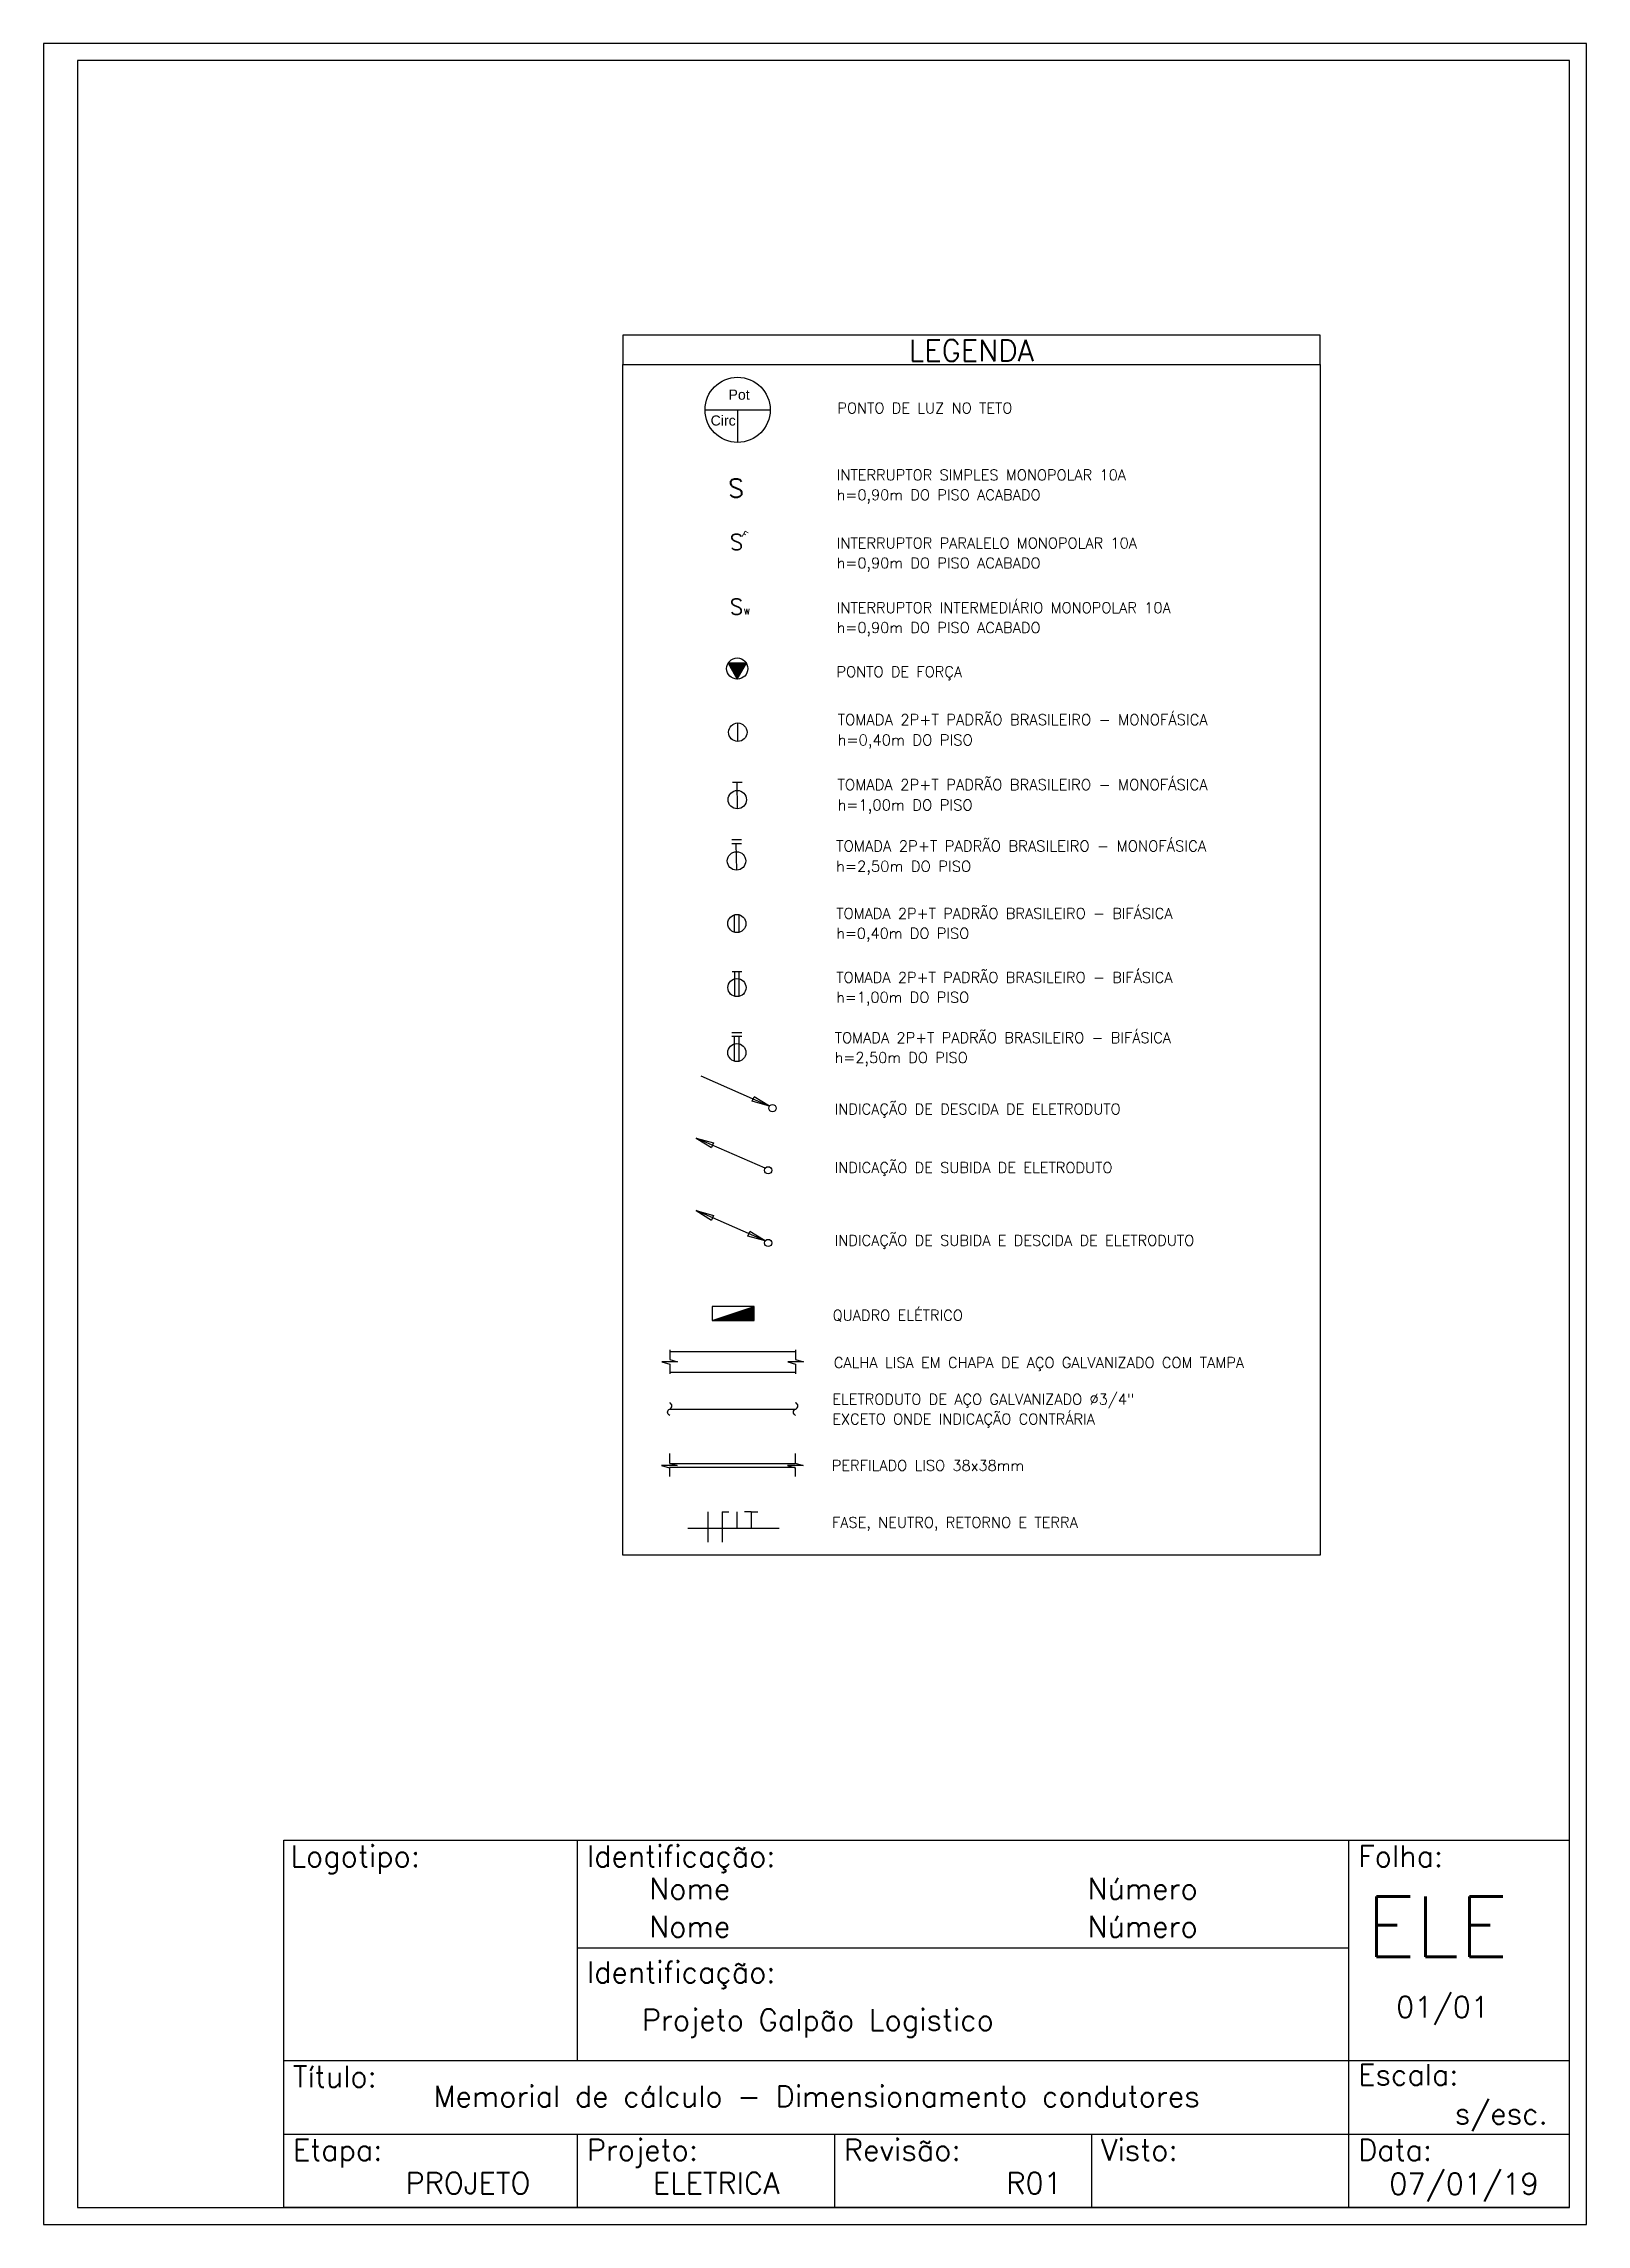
# Paper-space layout 'Folha A4' of a CAD drawing. Header units: millimetres. Extents: x -1 to 209, y -1 to 296.
# The model-space entities are those that its viewports show. They can reach past a viewport. Long polylines and large blocks are cut down to what shows.
import ezdxf
from ezdxf.enums import TextEntityAlignment as Align

# ---------------------------------------------------------------- set-up
doc = ezdxf.new("R2010")
doc.units = ezdxf.units.MM
doc.layers.add('Margem folha sumir', color=7, linetype='Continuous')
doc.layers.get('Margem folha sumir').freeze()
doc.styles.add('ROMANS', font='romans')
doc.styles.get("Standard").update_dxf_attribs({"font": 'arial.ttf'})

# ---------------------------------------------------------------- blocks, each defined once
blk = doc.blocks.new('A$C565832A9')
blk.add_line((0, 0, -1.83), (8, 2.67, -1.83))
at = {"elevation": -1.83}
for points in [[(0, 0), (8, 0), (8, 2.67), (0, 2.67)], [(0.25, 0.04), (7.96, 2.61), (7.96, 0.04)], [(0.49, 0.08), (7.92, 2.56), (7.92, 0.08)], [(0.74, 0.12), (7.88, 2.5), (7.88, 0.12)], [(0.99, 0.16), (7.84, 2.44), (7.84, 0.16)], [(1.23, 0.2), (7.8, 2.39), (7.8, 0.2)], [(1.48, 0.24), (7.76, 2.33), (7.76, 0.24)], [(1.73, 0.28), (7.72, 2.28), (7.72, 0.28)], [(1.97, 0.32), (7.68, 2.22), (7.68, 0.32)], [(2.22, 0.36), (7.64, 2.17), (7.64, 0.36)], [(2.46, 0.4), (7.6, 2.11), (7.6, 0.4)], [(2.71, 0.44), (7.56, 2.06), (7.56, 0.44)], [(2.96, 0.48), (7.52, 2), (7.52, 0.48)], [(3.2, 0.52), (7.48, 1.95), (7.48, 0.52)], [(3.45, 0.56), (7.44, 1.89), (7.44, 0.56)], [(3.7, 0.6), (7.4, 1.83), (7.4, 0.6)], [(3.94, 0.64), (7.36, 1.78), (7.36, 0.64)], [(4.19, 0.68), (7.32, 1.72), (7.32, 0.68)], [(4.44, 0.72), (7.28, 1.67), (7.28, 0.72)], [(4.68, 0.76), (7.24, 1.61), (7.24, 0.76)], [(4.93, 0.8), (7.2, 1.56), (7.2, 0.8)], [(5.18, 0.84), (7.16, 1.5), (7.16, 0.84)], [(5.42, 0.88), (7.12, 1.45), (7.12, 0.88)], [(5.67, 0.92), (7.08, 1.39), (7.08, 0.92)], [(5.92, 0.96), (7.04, 1.33), (7.04, 0.96)], [(6.16, 1), (7, 1.28), (7, 1)], [(6.41, 1.04), (6.96, 1.22), (6.96, 1.04)], [(6.66, 1.08), (6.92, 1.17), (6.92, 1.08)]]:
    blk.add_lwpolyline(points, close=True, dxfattribs=at)
blk = doc.blocks.new('A$C605C6A25')
for p, q in [((0.8, 5.55, 4.1), (2.65, 5.55, 4.1)), ((0.8, 4.82, 4.1), (2.65, 4.82, 4.1)), ((1.3, 0.05, 4.1), (1.3, 4.82, 4.1)), ((2.15, 0.05, 4.1), (2.15, 4.82, 4.1))]:
    blk.add_line(p, q)
blk.add_ellipse((1.73, 1.72, 4.1), major_axis=(1.22, 1.22), ratio=1, start_param=0.785398, end_param=7.068583)
blk = doc.blocks.new('A$C765F327F')
for p, q in [((0.8, 4.82, 4.1), (2.65, 4.82, 4.1)), ((1.3, 0.05, 4.1), (1.3, 4.82, 4.1)), ((2.15, 0.05, 4.1), (2.15, 4.82, 4.1))]:
    blk.add_line(p, q)
blk.add_ellipse((1.73, 1.72, 4.1), major_axis=(1.22, 1.22), ratio=1, start_param=0.785398, end_param=7.068583)
blk = doc.blocks.new('A$C7E467FEF')
for p, q in [((1.3, 0.05, 4.1), (1.3, 3.4, 4.1)), ((2.15, 0.04, 4.1), (2.15, 3.39, 4.1))]:
    blk.add_line(p, q)
blk.add_ellipse((1.73, 1.72, 4.1), major_axis=(-1.22, 1.22), ratio=1, start_param=-0.787356, end_param=5.495829)
blk = doc.blocks.new('A$C04D97174')
for p, q in [((0.84, 5.81, 1.51), (2.71, 5.81, 1.51)), ((0.84, 5.07, 1.51), (2.71, 5.07, 1.51)), ((1.78, 0, 1.51), (1.71, 5.07, 1.51))]:
    blk.add_line(p, q)
blk.add_ellipse((1.75, 1.76, 1.51), major_axis=(1.24, 1.24), ratio=1, start_param=0.78344, end_param=7.066625)
blk = doc.blocks.new('A$C21665913')
for p, q in [((0.84, 5.07, 1.51), (2.71, 5.07, 1.51)), ((1.78, 0, 1.51), (1.71, 5.07, 1.51))]:
    blk.add_line(p, q)
blk.add_ellipse((1.75, 1.76, 1.51), major_axis=(1.24, 1.24), ratio=1, start_param=0.78344, end_param=7.066625)
blk = doc.blocks.new('A$C285C2E24')
blk.add_line((1.78, 0, 1.51), (1.73, 3.51, 1.51))
blk.add_ellipse((1.75, 1.76, 1.51), major_axis=(1.24, 1.24), ratio=1, start_param=0.78344, end_param=7.066625)
blk = doc.blocks.new('A$C72994786')
for p, q in [((3.77, 3.05, 1.51), (0.29, 3.07, 1.51)), ((0.29, 3.07, 1.51), (2.02, 0.02, 1.51)), ((3.74, 3.04, 1.51), (0.32, 3.05, 1.51)), ((0.32, 3.05, 1.51), (2.02, 0.05, 1.51)), ((3.71, 3.02, 1.51), (0.35, 3.03, 1.51)), ((0.35, 3.03, 1.51), (2.02, 0.08, 1.51)), ((3.68, 3, 1.51), (0.38, 3.01, 1.51)), ((0.38, 3.01, 1.51), (2.02, 0.12, 1.51)), ((3.65, 2.99, 1.51), (0.41, 3, 1.51)), ((0.41, 3, 1.51), (2.02, 0.15, 1.51)), ((3.62, 2.97, 1.51), (0.44, 2.98, 1.51)), ((0.44, 2.98, 1.51), (2.02, 0.19, 1.51)), ((3.59, 2.95, 1.51), (0.47, 2.96, 1.51)), ((0.47, 2.96, 1.51), (2.02, 0.22, 1.51)), ((3.58, 2.95, 1.51), (0.48, 2.96, 1.51)), ((0.48, 2.96, 1.51), (2.02, 0.24, 1.51)), ((3.56, 2.93, 1.51), (0.5, 2.94, 1.51)), ((0.5, 2.94, 1.51), (2.02, 0.27, 1.51)), ((3.54, 2.92, 1.51), (0.52, 2.93, 1.51)), ((0.52, 2.93, 1.51), (2.02, 0.29, 1.51)), ((3.52, 2.91, 1.51), (0.54, 2.92, 1.51)), ((0.54, 2.92, 1.51), (2.02, 0.31, 1.51)), ((3.5, 2.9, 1.51), (0.56, 2.91, 1.51)), ((0.56, 2.91, 1.51), (2.02, 0.33, 1.51)), ((3.48, 2.89, 1.51), (0.58, 2.9, 1.51)), ((0.58, 2.9, 1.51), (2.02, 0.36, 1.51)), ((3.46, 2.88, 1.51), (0.6, 2.89, 1.51)), ((0.6, 2.89, 1.51), (2.02, 0.38, 1.51)), ((3.44, 2.87, 1.51), (0.62, 2.88, 1.51)), ((0.62, 2.88, 1.51), (2.02, 0.4, 1.51)), ((3.42, 2.86, 1.51), (0.64, 2.87, 1.51)), ((0.64, 2.87, 1.51), (2.02, 0.42, 1.51)), ((3.4, 2.84, 1.51), (0.66, 2.85, 1.51)), ((0.66, 2.85, 1.51), (2.02, 0.45, 1.51)), ((3.38, 2.83, 1.51), (0.68, 2.84, 1.51)), ((0.68, 2.84, 1.51), (2.02, 0.47, 1.51)), ((3.36, 2.82, 1.51), (0.7, 2.83, 1.51)), ((0.7, 2.83, 1.51), (2.02, 0.49, 1.51)), ((3.34, 2.81, 1.51), (0.72, 2.82, 1.51)), ((0.72, 2.82, 1.51), (2.02, 0.52, 1.51)), ((3.32, 2.8, 1.51), (0.73, 2.81, 1.51)), ((0.73, 2.81, 1.51), (2.02, 0.54, 1.51)), ((3.31, 2.79, 1.51), (0.75, 2.8, 1.51)), ((0.75, 2.8, 1.51), (2.02, 0.56, 1.51)), ((3.29, 2.78, 1.51), (0.77, 2.79, 1.51)), ((0.77, 2.79, 1.51), (2.02, 0.58, 1.51)), ((3.27, 2.77, 1.51), (0.79, 2.77, 1.51)), ((0.79, 2.77, 1.51), (2.02, 0.61, 1.51)), ((3.25, 2.76, 1.51), (0.81, 2.76, 1.51)), ((0.81, 2.76, 1.51), (2.02, 0.63, 1.51)), ((3.23, 2.74, 1.51), (0.83, 2.75, 1.51)), ((0.83, 2.75, 1.51), (2.02, 0.65, 1.51)), ((3.21, 2.73, 1.51), (0.85, 2.74, 1.51)), ((0.85, 2.74, 1.51), (2.02, 0.67, 1.51)), ((3.19, 2.72, 1.51), (0.87, 2.73, 1.51)), ((0.87, 2.73, 1.51), (2.02, 0.7, 1.51)), ((3.17, 2.71, 1.51), (0.89, 2.72, 1.51)), ((0.89, 2.72, 1.51), (2.02, 0.72, 1.51)), ((3.15, 2.7, 1.51), (0.91, 2.71, 1.51)), ((0.91, 2.71, 1.51), (2.02, 0.74, 1.51)), ((3.13, 2.69, 1.51), (0.93, 2.7, 1.51)), ((0.93, 2.7, 1.51), (2.02, 0.76, 1.51)), ((3.11, 2.68, 1.51), (0.95, 2.68, 1.51)), ((0.95, 2.68, 1.51), (2.02, 0.79, 1.51)), ((3.09, 2.67, 1.51), (0.97, 2.67, 1.51)), ((0.97, 2.67, 1.51), (2.02, 0.81, 1.51)), ((3.07, 2.65, 1.51), (0.99, 2.66, 1.51)), ((0.99, 2.66, 1.51), (2.02, 0.83, 1.51)), ((3.05, 2.64, 1.51), (1.01, 2.65, 1.51)), ((1.01, 2.65, 1.51), (2.02, 0.86, 1.51)), ((3.03, 2.63, 1.51), (1.03, 2.64, 1.51)), ((1.03, 2.64, 1.51), (2.02, 0.88, 1.51)), ((3.01, 2.62, 1.51), (1.04, 2.63, 1.51)), ((1.04, 2.63, 1.51), (2.02, 0.9, 1.51)), ((2.99, 2.61, 1.51), (1.06, 2.62, 1.51)), ((1.06, 2.62, 1.51), (2.02, 0.92, 1.51)), ((2.98, 2.6, 1.51), (1.08, 2.6, 1.51)), ((1.08, 2.6, 1.51), (2.02, 0.95, 1.51)), ((2.96, 2.59, 1.51), (1.1, 2.59, 1.51)), ((1.1, 2.59, 1.51), (2.02, 0.97, 1.51)), ((2.94, 2.58, 1.51), (1.12, 2.58, 1.51)), ((1.12, 2.58, 1.51), (2.02, 0.99, 1.51)), ((2.92, 2.57, 1.51), (1.14, 2.57, 1.51)), ((1.14, 2.57, 1.51), (2.02, 1.01, 1.51)), ((2.9, 2.55, 1.51), (1.16, 2.56, 1.51)), ((1.16, 2.56, 1.51), (2.02, 1.04, 1.51)), ((2.88, 2.54, 1.51), (1.18, 2.55, 1.51)), ((1.18, 2.55, 1.51), (2.02, 1.06, 1.51)), ((2.86, 2.53, 1.51), (1.2, 2.54, 1.51)), ((1.2, 2.54, 1.51), (2.02, 1.08, 1.51)), ((2.84, 2.52, 1.51), (1.22, 2.53, 1.51)), ((1.22, 2.53, 1.51), (2.02, 1.11, 1.51)), ((2.82, 2.51, 1.51), (1.24, 2.51, 1.51)), ((1.24, 2.51, 1.51), (2.02, 1.13, 1.51)), ((2.8, 2.5, 1.51), (1.26, 2.5, 1.51)), ((1.26, 2.5, 1.51), (2.02, 1.15, 1.51)), ((2.78, 2.49, 1.51), (1.28, 2.49, 1.51)), ((1.28, 2.49, 1.51), (2.02, 1.17, 1.51)), ((2.76, 2.48, 1.51), (1.3, 2.48, 1.51)), ((1.3, 2.48, 1.51), (2.02, 1.2, 1.51)), ((2.74, 2.46, 1.51), (1.32, 2.47, 1.51)), ((1.32, 2.47, 1.51), (2.02, 1.22, 1.51)), ((2.72, 2.45, 1.51), (1.33, 2.46, 1.51)), ((1.33, 2.46, 1.51), (2.02, 1.24, 1.51)), ((2.7, 2.44, 1.51), (1.35, 2.45, 1.51)), ((1.35, 2.45, 1.51), (2.02, 1.26, 1.51)), ((2.68, 2.43, 1.51), (1.37, 2.44, 1.51)), ((1.37, 2.44, 1.51), (2.02, 1.29, 1.51)), ((2.66, 2.42, 1.51), (1.39, 2.42, 1.51)), ((1.39, 2.42, 1.51), (2.02, 1.31, 1.51)), ((2.64, 2.41, 1.51), (1.41, 2.41, 1.51)), ((1.41, 2.41, 1.51), (2.02, 1.33, 1.51)), ((2.63, 2.4, 1.51), (1.43, 2.4, 1.51)), ((1.43, 2.4, 1.51), (2.02, 1.35, 1.51)), ((2.61, 2.39, 1.51), (1.45, 2.39, 1.51)), ((1.45, 2.39, 1.51), (2.02, 1.38, 1.51)), ((2.59, 2.37, 1.51), (1.47, 2.38, 1.51)), ((1.47, 2.38, 1.51), (2.02, 1.4, 1.51)), ((2.57, 2.36, 1.51), (1.49, 2.37, 1.51)), ((1.49, 2.37, 1.51), (2.02, 1.42, 1.51)), ((2.55, 2.35, 1.51), (1.51, 2.36, 1.51)), ((1.51, 2.36, 1.51), (2.02, 1.45, 1.51)), ((2.53, 2.34, 1.51), (1.53, 2.34, 1.51)), ((1.53, 2.34, 1.51), (2.02, 1.47, 1.51)), ((2.51, 2.33, 1.51), (1.55, 2.33, 1.51)), ((1.55, 2.33, 1.51), (2.03, 1.49, 1.51)), ((2.49, 2.32, 1.51), (1.57, 2.32, 1.51)), ((1.57, 2.32, 1.51), (2.03, 1.51, 1.51)), ((2.47, 2.31, 1.51), (1.59, 2.31, 1.51)), ((1.59, 2.31, 1.51), (2.03, 1.54, 1.51)), ((2.45, 2.3, 1.51), (1.61, 2.3, 1.51)), ((1.61, 2.3, 1.51), (2.03, 1.56, 1.51)), ((2.43, 2.29, 1.51), (1.62, 2.29, 1.51)), ((1.62, 2.29, 1.51), (2.03, 1.58, 1.51)), ((2.41, 2.27, 1.51), (1.64, 2.28, 1.51)), ((1.64, 2.28, 1.51), (2.03, 1.6, 1.51)), ((2.39, 2.26, 1.51), (1.66, 2.27, 1.51)), ((1.66, 2.27, 1.51), (2.03, 1.63, 1.51)), ((2.37, 2.25, 1.51), (1.68, 2.25, 1.51)), ((1.68, 2.25, 1.51), (2.03, 1.65, 1.51)), ((2.35, 2.24, 1.51), (1.7, 2.24, 1.51)), ((1.7, 2.24, 1.51), (2.03, 1.67, 1.51)), ((2.33, 2.23, 1.51), (1.72, 2.23, 1.51)), ((1.72, 2.23, 1.51), (2.03, 1.69, 1.51)), ((2.31, 2.22, 1.51), (1.74, 2.22, 1.51)), ((1.74, 2.22, 1.51), (2.03, 1.72, 1.51)), ((2.3, 2.21, 1.51), (1.76, 2.21, 1.51)), ((1.76, 2.21, 1.51), (2.03, 1.74, 1.51)), ((2.28, 2.2, 1.51), (1.78, 2.2, 1.51)), ((1.78, 2.2, 1.51), (2.03, 1.76, 1.51)), ((2.26, 2.18, 1.51), (1.8, 2.19, 1.51)), ((1.8, 2.19, 1.51), (2.03, 1.79, 1.51)), ((2.24, 2.17, 1.51), (1.82, 2.17, 1.51)), ((1.82, 2.17, 1.51), (2.03, 1.81, 1.51)), ((2.22, 2.16, 1.51), (1.84, 2.16, 1.51)), ((1.84, 2.16, 1.51), (2.03, 1.83, 1.51)), ((2.2, 2.15, 1.51), (1.86, 2.15, 1.51)), ((1.86, 2.15, 1.51), (2.03, 1.85, 1.51)), ((2.18, 2.14, 1.51), (1.88, 2.14, 1.51)), ((1.88, 2.14, 1.51), (2.03, 1.88, 1.51)), ((2.16, 2.13, 1.51), (1.9, 2.13, 1.51)), ((1.9, 2.13, 1.51), (2.03, 1.9, 1.51)), ((2.14, 2.12, 1.51), (1.92, 2.12, 1.51)), ((1.92, 2.12, 1.51), (2.03, 1.92, 1.51)), ((2.12, 2.11, 1.51), (1.93, 2.11, 1.51)), ((1.93, 2.11, 1.51), (2.03, 1.94, 1.51)), ((2.1, 2.1, 1.51), (1.95, 2.1, 1.51)), ((1.95, 2.1, 1.51), (2.03, 1.97, 1.51)), ((2.08, 2.08, 1.51), (1.97, 2.08, 1.51)), ((1.97, 2.08, 1.51), (2.03, 1.99, 1.51)), ((2.06, 2.07, 1.51), (1.99, 2.07, 1.51)), ((1.99, 2.07, 1.51), (2.03, 2.01, 1.51)), ((2.04, 2.06, 1.51), (2.01, 2.06, 1.51)), ((2.01, 2.06, 1.51), (2.03, 2.03, 1.51)), ((2.02, 0.02, 1.51), (3.77, 3.05, 1.51)), ((2.02, 0.05, 1.51), (3.74, 3.04, 1.51)), ((2.02, 0.08, 1.51), (3.71, 3.02, 1.51)), ((2.02, 0.12, 1.51), (3.68, 3, 1.51)), ((2.02, 0.15, 1.51), (3.65, 2.99, 1.51)), ((2.02, 0.19, 1.51), (3.62, 2.97, 1.51)), ((2.02, 0.22, 1.51), (3.59, 2.95, 1.51)), ((2.02, 0.24, 1.51), (3.58, 2.95, 1.51)), ((2.02, 0.27, 1.51), (3.56, 2.93, 1.51)), ((2.02, 0.29, 1.51), (3.54, 2.92, 1.51)), ((2.02, 0.31, 1.51), (3.52, 2.91, 1.51)), ((2.02, 0.33, 1.51), (3.5, 2.9, 1.51)), ((2.02, 0.36, 1.51), (3.48, 2.89, 1.51)), ((2.02, 0.38, 1.51), (3.46, 2.88, 1.51)), ((2.02, 0.4, 1.51), (3.44, 2.87, 1.51)), ((2.02, 0.42, 1.51), (3.42, 2.86, 1.51)), ((2.02, 0.45, 1.51), (3.4, 2.84, 1.51)), ((2.02, 0.47, 1.51), (3.38, 2.83, 1.51)), ((2.02, 0.49, 1.51), (3.36, 2.82, 1.51)), ((2.02, 0.52, 1.51), (3.34, 2.81, 1.51)), ((2.02, 0.54, 1.51), (3.32, 2.8, 1.51)), ((2.02, 0.56, 1.51), (3.31, 2.79, 1.51)), ((2.02, 0.58, 1.51), (3.29, 2.78, 1.51)), ((2.02, 0.61, 1.51), (3.27, 2.77, 1.51)), ((2.02, 0.63, 1.51), (3.25, 2.76, 1.51)), ((2.02, 0.65, 1.51), (3.23, 2.74, 1.51)), ((2.02, 0.67, 1.51), (3.21, 2.73, 1.51)), ((2.02, 0.7, 1.51), (3.19, 2.72, 1.51)), ((2.02, 0.72, 1.51), (3.17, 2.71, 1.51)), ((2.02, 0.74, 1.51), (3.15, 2.7, 1.51)), ((2.02, 0.76, 1.51), (3.13, 2.69, 1.51)), ((2.02, 0.79, 1.51), (3.11, 2.68, 1.51)), ((2.02, 0.81, 1.51), (3.09, 2.67, 1.51)), ((2.02, 0.83, 1.51), (3.07, 2.65, 1.51)), ((2.02, 0.86, 1.51), (3.05, 2.64, 1.51)), ((2.02, 0.88, 1.51), (3.03, 2.63, 1.51)), ((2.02, 0.9, 1.51), (3.01, 2.62, 1.51)), ((2.02, 0.92, 1.51), (2.99, 2.61, 1.51)), ((2.02, 0.95, 1.51), (2.98, 2.6, 1.51)), ((2.02, 0.97, 1.51), (2.96, 2.59, 1.51)), ((2.02, 0.99, 1.51), (2.94, 2.58, 1.51)), ((2.02, 1.01, 1.51), (2.92, 2.57, 1.51)), ((2.02, 1.04, 1.51), (2.9, 2.55, 1.51)), ((2.02, 1.06, 1.51), (2.88, 2.54, 1.51)), ((2.02, 1.08, 1.51), (2.86, 2.53, 1.51)), ((2.02, 1.11, 1.51), (2.84, 2.52, 1.51)), ((2.02, 1.13, 1.51), (2.82, 2.51, 1.51)), ((2.02, 1.15, 1.51), (2.8, 2.5, 1.51)), ((2.02, 1.17, 1.51), (2.78, 2.49, 1.51)), ((2.02, 1.2, 1.51), (2.76, 2.48, 1.51)), ((2.02, 1.22, 1.51), (2.74, 2.46, 1.51)), ((2.02, 1.24, 1.51), (2.72, 2.45, 1.51)), ((2.02, 1.26, 1.51), (2.7, 2.44, 1.51)), ((2.02, 1.29, 1.51), (2.68, 2.43, 1.51)), ((2.02, 1.31, 1.51), (2.66, 2.42, 1.51)), ((2.02, 1.33, 1.51), (2.64, 2.41, 1.51)), ((2.02, 1.35, 1.51), (2.63, 2.4, 1.51)), ((2.02, 1.13, 1.51), (2.02, 1.13, 1.51)), ((2.02, 1.38, 1.51), (2.61, 2.39, 1.51)), ((2.02, 1.4, 1.51), (2.59, 2.37, 1.51)), ((2.02, 1.42, 1.51), (2.57, 2.36, 1.51)), ((2.02, 1.45, 1.51), (2.55, 2.35, 1.51)), ((2.02, 1.47, 1.51), (2.53, 2.34, 1.51)), ((2.03, 1.49, 1.51), (2.51, 2.33, 1.51)), ((2.03, 1.51, 1.51), (2.49, 2.32, 1.51)), ((2.03, 1.54, 1.51), (2.47, 2.31, 1.51)), ((2.03, 1.56, 1.51), (2.45, 2.3, 1.51)), ((2.03, 1.58, 1.51), (2.43, 2.29, 1.51)), ((2.03, 1.6, 1.51), (2.41, 2.27, 1.51)), ((2.03, 1.63, 1.51), (2.39, 2.26, 1.51)), ((2.03, 1.65, 1.51), (2.37, 2.25, 1.51)), ((2.03, 1.67, 1.51), (2.35, 2.24, 1.51)), ((2.03, 1.69, 1.51), (2.33, 2.23, 1.51)), ((2.03, 1.72, 1.51), (2.31, 2.22, 1.51)), ((2.03, 1.74, 1.51), (2.3, 2.21, 1.51)), ((2.03, 1.76, 1.51), (2.28, 2.2, 1.51)), ((2.03, 1.79, 1.51), (2.26, 2.18, 1.51)), ((2.03, 1.81, 1.51), (2.24, 2.17, 1.51)), ((2.03, 1.83, 1.51), (2.22, 2.16, 1.51)), ((2.03, 1.85, 1.51), (2.2, 2.15, 1.51)), ((2.03, 1.88, 1.51), (2.18, 2.14, 1.51)), ((2.03, 1.9, 1.51), (2.16, 2.13, 1.51)), ((2.03, 1.92, 1.51), (2.14, 2.12, 1.51)), ((2.03, 1.94, 1.51), (2.12, 2.11, 1.51)), ((2.03, 1.97, 1.51), (2.1, 2.1, 1.51)), ((2.03, 1.99, 1.51), (2.08, 2.08, 1.51)), ((2.03, 2.01, 1.51), (2.06, 2.07, 1.51)), ((2.03, 2.03, 1.51), (2.04, 2.06, 1.51)), ((2.03, 2.06, 1.51), (2.03, 2.06, 1.51)), ((2.03, 2.06, 1.51), (2.03, 2.06, 1.51))]:
    blk.add_line(p, q)
blk.add_circle((2.02, 2.02, 1.51), 2.02)
at = {"style": 'ROMANS', "flags": 1}
for tag, p in [('RES', (1.86, 1.58, 1.51)), ('POT', (1.87, 2.33, 1.51)), ('FIX', (1.87, 1.96, 1.51))]:
    blk.add_attdef(tag, p, '', height=0.114, rotation=359.8101, dxfattribs=at)
blk = doc.blocks.new('A$C7CF51308')
at = {"style": 'ROMANS'}
blk.add_text('S', height=3, dxfattribs=at).set_placement((-0.43, 0, 0.19))
blk.add_text('F', height=1.14, rotation=330, dxfattribs=at).set_placement((1.81, 2.68, 0.19))
blk = doc.blocks.new('A$C38B50142')
at = {"style": 'ROMANS'}
blk.add_text('S', height=3.5, dxfattribs=at).set_placement((-0.5, 0, -0.72))

msp = doc.modelspace()

# ---------------------------------------------------------------- linework, layer by layer
for p, q in [((83119, 21375, 148), (84126, 21375, 148)), ((83623, 21375, 148), (83623, 20871, 148)), ((83053, 11087, 571), (84116, 10619, 571)), ((84116, 10619, 571), (83849, 10695, 571)), ((84116, 10619, 571), (83880, 10765, 571)), ((84048, 9659, 571), (82985, 10127, 571)), ((82985, 10127, 571), (83252, 10051, 571)), ((82985, 10127, 571), (83221, 9982, 571)), ((84048, 8538, 571), (82985, 9006, 571)), ((82985, 9006, 571), (83252, 8930, 571)), ((82985, 9006, 571), (83221, 8860, 571)), ((84048, 8538, 571), (83782, 8613, 571)), ((84048, 8538, 571), (83812, 8683, 571)), ((82575, 6855, 90), (82575, 6705, 90)), ((82575, 6832, 90), (84519, 6832, 90)), ((84519, 6855, 90), (84519, 6705, 90)), ((82697, 6670, 90), (82454, 6670, 90)), ((82454, 6670, 90), (82575, 6635, 90)), ((82575, 6705, 90), (82697, 6670, 90)), ((82575, 6635, 90), (82575, 6485, 90)), ((82575, 6508, 90), (84519, 6508, 90)), ((84641, 6670, 90), (84398, 6670, 90)), ((84398, 6670, 90), (84519, 6635, 90)), ((84519, 6705, 90), (84641, 6670, 90)), ((84519, 6635, 90), (84519, 6485, 90)), ((82575, 5940, 90), (84519, 5940, 90)), ((82690, 5069, 90), (82447, 5069, 90)), ((82447, 5069, 90), (82569, 5034, 90)), ((82569, 5254, 90), (82569, 5104, 90)), ((82569, 5104, 90), (82690, 5069, 90)), ((82569, 5101, 90), (84513, 5101, 90)), ((84634, 5069, 90), (84391, 5069, 90)), ((84391, 5069, 90), (84513, 5034, 90)), ((84513, 5254, 90), (84513, 5104, 90)), ((84513, 5104, 90), (84634, 5069, 90)), ((84513, 5036, 90), (82569, 5036, 90)), ((82569, 5034, 90), (82569, 4899, 90)), ((84513, 5034, 90), (84513, 4899, 90)), ((82852, 4099, 148), (84266, 4099, 148)), ((83161, 4355, 148), (83161, 3884, 148)), ((83385, 4355, 148), (83385, 3884, 148)), ((83385, 4355, 148), (83489, 4355, 148)), ((83609, 4355, 148), (83609, 4099, 148)), ((83833, 4355, 148), (83729, 4355, 148)), ((83833, 4355, 148), (83833, 4099, 148)), ((83833, 4355, 148), (83937, 4355, 148))]:
    msp.add_line(p, q)
at = {"linetype": 'Continuous'}
for p, q in [((83849, 10695, 571), (83880, 10765, 571)), ((83252, 10051, 571), (83221, 9982, 571)), ((83252, 8930, 571), (83221, 8860, 571)), ((83782, 8613, 571), (83812, 8683, 571))]:
    msp.add_line(p, q, dxfattribs=at)
at = {"elevation": 148}
for points in [[(81849, 22077), (92615, 22077), (92615, 22527), (81849, 22527)], [(81849, 22077), (92615, 22077), (92615, 3685), (81849, 3685)]]:
    msp.add_lwpolyline(points, close=True, dxfattribs=at)
at = {"elevation": 90}
for points in [[(82575, 5843, -0.68668), (82575, 5940, 0.68668), (82575, 6037)], [(84519, 5843, -0.68668), (84519, 5940, 0.68668), (84519, 6037)]]:
    msp.add_lwpolyline(points, format="xyb", dxfattribs=at)
for centre, radius in [((83623, 21375, 148), 503), ((84162, 10588, 571), 55.9), ((84094, 9628, 571), 55.9), ((84094, 8506, 571), 55.9)]:
    msp.add_circle(centre, radius)

# ---------------------------------------------------------------- block references
at = {"xscale": 81.00000000000001, "yscale": 81.00000000000001, "zscale": 81.00000000000001}
for name, p in [('A$C38B50142', (83516, 20021, 148)), ('A$C7CF51308', (83535, 19211, 148)), ('A$C72994786', (83453, 17215, 148)), ('A$C285C2E24', (83484, 16253, 148)), ('A$C21665913', (83476, 15211, 148)), ('A$C04D97174', (83464, 14265, 148)), ('A$C7E467FEF', (83471, 13301, 148)), ('A$C765F327F', (83473, 12311, 148)), ('A$C605C6A25', (83471, 11308, 148)), ('A$C565832A9', (83230, 7307))]:
    msp.add_blockref(name, p, dxfattribs=at)

# ---------------------------------------------------------------- texts
at = {"style": 'ROMANS'}
for s, height, p in [('LEGENDA', 329.2, (86264, 22127, 148)), ('PONTO DE LUZ NO TETO', 164.59, (85163, 21320, 148)), ('S', 243, (83500, 18213, 164)), ('W', 85.1, (83722, 18216, 233)), ('FASE, NEUTRO, RETORNO E TERRA ', 164.59, (85080, 4108, 148))]:
    msp.add_text(s, height=height, dxfattribs=at).set_placement(p)
for s, p in [('Pot', (83482, 21531, 148)), ('Circ', (83206, 21132, 148))]:
    msp.add_text(s, height=156).set_placement(p)
for s, height, p in [('INTERRUPTOR SIMPLES MONOPOLAR 10A', 164.59, (85154, 20369, 90)), ('h=0,90m DO PISO ACABADO ', 164.59, (85154, 20062, 90)), ('INTERRUPTOR PARALELO MONOPOLAR 10A', 164.59, (85154, 19316, 90)), ('h=0,90m DO PISO ACABADO ', 164.59, (85154, 19009, 90)), ('INTERRUPTOR INTERMEDIÁRIO MONOPOLAR 10A', 164.59, (85154, 18318, 90)), ('h=0,90m DO PISO ACABADO ', 164.59, (85154, 18011, 90)), ('PONTO DE FORÇA ', 164.59, (85149, 17329, 270)), ('TOMADA 2P+T PADRÃO BRASILEIRO - MONOFÁSICA', 167.29, (85167, 16588, 148)), ('h=0,40m DO PISO', 167.29, (85167, 16276, 148)), ('TOMADA 2P+T PADRÃO BRASILEIRO - MONOFÁSICA', 167.29, (85165, 15584, 148)), ('h=1,00m DO PISO ', 167.29, (85165, 15272, 148)), ('TOMADA 2P+T PADRÃO BRASILEIRO - MONOFÁSICA', 167.29, (85143, 14637, 271)), ('h=2,50m DO PISO ', 167.29, (85143, 14325, 271)), ('TOMADA 2P+T PADRÃO BRASILEIRO - BIFÁSICA', 164.59, (85146, 13596, 360)), ('h=0,40m DO PISO', 164.59, (85146, 13289, 360)), ('TOMADA 2P+T PADRÃO BRASILEIRO - BIFÁSICA', 164.59, (85145, 12608, 360)), ('h=1,00m DO PISO', 164.59, (85145, 12301, 360)), ('TOMADA 2P+T PADRÃO BRASILEIRO - BIFÁSICA', 164.59, (85123, 11677, 481)), ('h=2,50m DO PISO', 164.59, (85123, 11370, 481)), ('INDICAÇÃO DE DESCIDA DE ELETRODUTO', 164.59, (85121, 10574, 571)), ('INDICAÇÃO DE SUBIDA DE ELETRODUTO', 164.59, (85121, 9671, 571)), ('INDICAÇÃO DE SUBIDA E DESCIDA DE ELETRODUTO', 164.59, (85121, 8546, 571)), ('QUADRO ELÉTRICO', 164.59, (85090, 7390)), ('CALHA LISA EM CHAPA DE AÇO GALVANIZADO COM TAMPA', 164.59, (85108, 6658)), ('ELETRODUTO DE AÇO GALVANIZADO Ø3/4"', 164.59, (85084, 6092, 90)), ('EXCETO ONDE INDICAÇÃO CONTRÁRIA', 164.59, (85084, 5785, 90)), ('PERFILADO LISO 38x38mm', 164.59, (85077, 5069))]:
    msp.add_text(s, height=height, dxfattribs=at).set_placement(p, align=Align.MIDDLE_LEFT)

psp = doc.layouts.new('Folha A4')

# ---------------------------------------------------------------- linework, layer by layer
for p, q in [((206.9, 293.9), (3.84, 293.9)), ((3.84, 293.9), (3.84, 1.52)), ((206.9, 1.52), (206.9, 293.9)), ((31.9, 51.52), (206.9, 51.52)), ((31.9, 21.52), (31.9, 51.52)), ((71.9, 21.52), (71.9, 51.52)), ((176.9, 21.52), (176.9, 51.52)), ((206.9, 1.52), (206.9, 51.52)), ((71.9, 36.86), (176.9, 36.86)), ((31.9, 1.52), (31.9, 21.52)), ((31.9, 21.52), (206.9, 21.52)), ((31.9, 21.52), (206.9, 21.52)), ((176.9, 11.52), (176.9, 21.52)), ((31.9, 11.52), (206.9, 11.52)), ((71.9, 1.52), (71.9, 11.52)), ((71.9, 1.52), (71.9, 11.52)), ((106.9, 1.52), (106.9, 11.52)), ((141.9, 1.52), (141.9, 11.52)), ((176.9, 1.52), (176.9, 11.52)), ((3.84, 1.52), (206.9, 1.52)), ((206.9, 1.52), (31.9, 1.52))]:
    psp.add_line(p, q)
psp.add_lwpolyline([(-0.79, -0.79), (209.21, -0.79), (209.21, 296.21), (-0.79, 296.21)], close=True)

# ---------------------------------------------------------------- texts
at = {"style": 'ROMANS'}
for s, height, p in [('Logotipo:', 2.897, (32.81, 47.91)), ('Identificação:', 2.8974, (73.14, 47.91)), ('Folha:', 2.897, (178.16, 47.91)), ('Nome', 2.897, (81.64, 43.49)), ('Número', 2.897, (141.29, 43.49)), ('ELE', 8.192, (179.25, 35.66)), ('Nome', 2.897, (81.64, 38.33)), ('Número', 2.897, (141.29, 38.33)), ('Identificação:', 2.8974, (73.14, 32.11)), ('01/01', 2.897, (183.31, 27.37)), ('Projeto Galpão Logistico', 2.8974, (80.64, 25.61)), ('Título:', 2.897, (33.14, 17.91)), ('Escala:', 2.897, (178.14, 18.15)), ('Memorial de cálculo - Dimensionamento condutores', 2.8974, (52.28, 15.2)), ('s/esc.', 2.897, (191.29, 12.86)), ('Etapa:', 2.897, (33.14, 7.91)), ('Projeto:', 2.897, (73.14, 7.91)), ('Revisão:', 2.897, (108.14, 7.91)), ('Visto:', 2.897, (143.14, 7.91)), ('Data:', 2.897, (178.14, 7.91)), ('PROJETO', 2.897, (48.47, 3.39)), ('ELETRICA', 2.897, (82.13, 3.39)), ('R01', 2.897, (130.25, 3.39)), ('07/01/19', 2.897, (182.37, 3.3))]:
    psp.add_text(s, height=height, dxfattribs=at).set_placement(p)

# ---------------------------------------------------------------- viewports
at = {"layer": 'Margem folha sumir', "color": 5}
psp.add_viewport(center=(123.14, 174.48), size=(121.1, 188.843), view_center_point=(86964.07, 13225.01), view_height=21418.005, dxfattribs=at)

doc.saveas('drawing.dxf')
